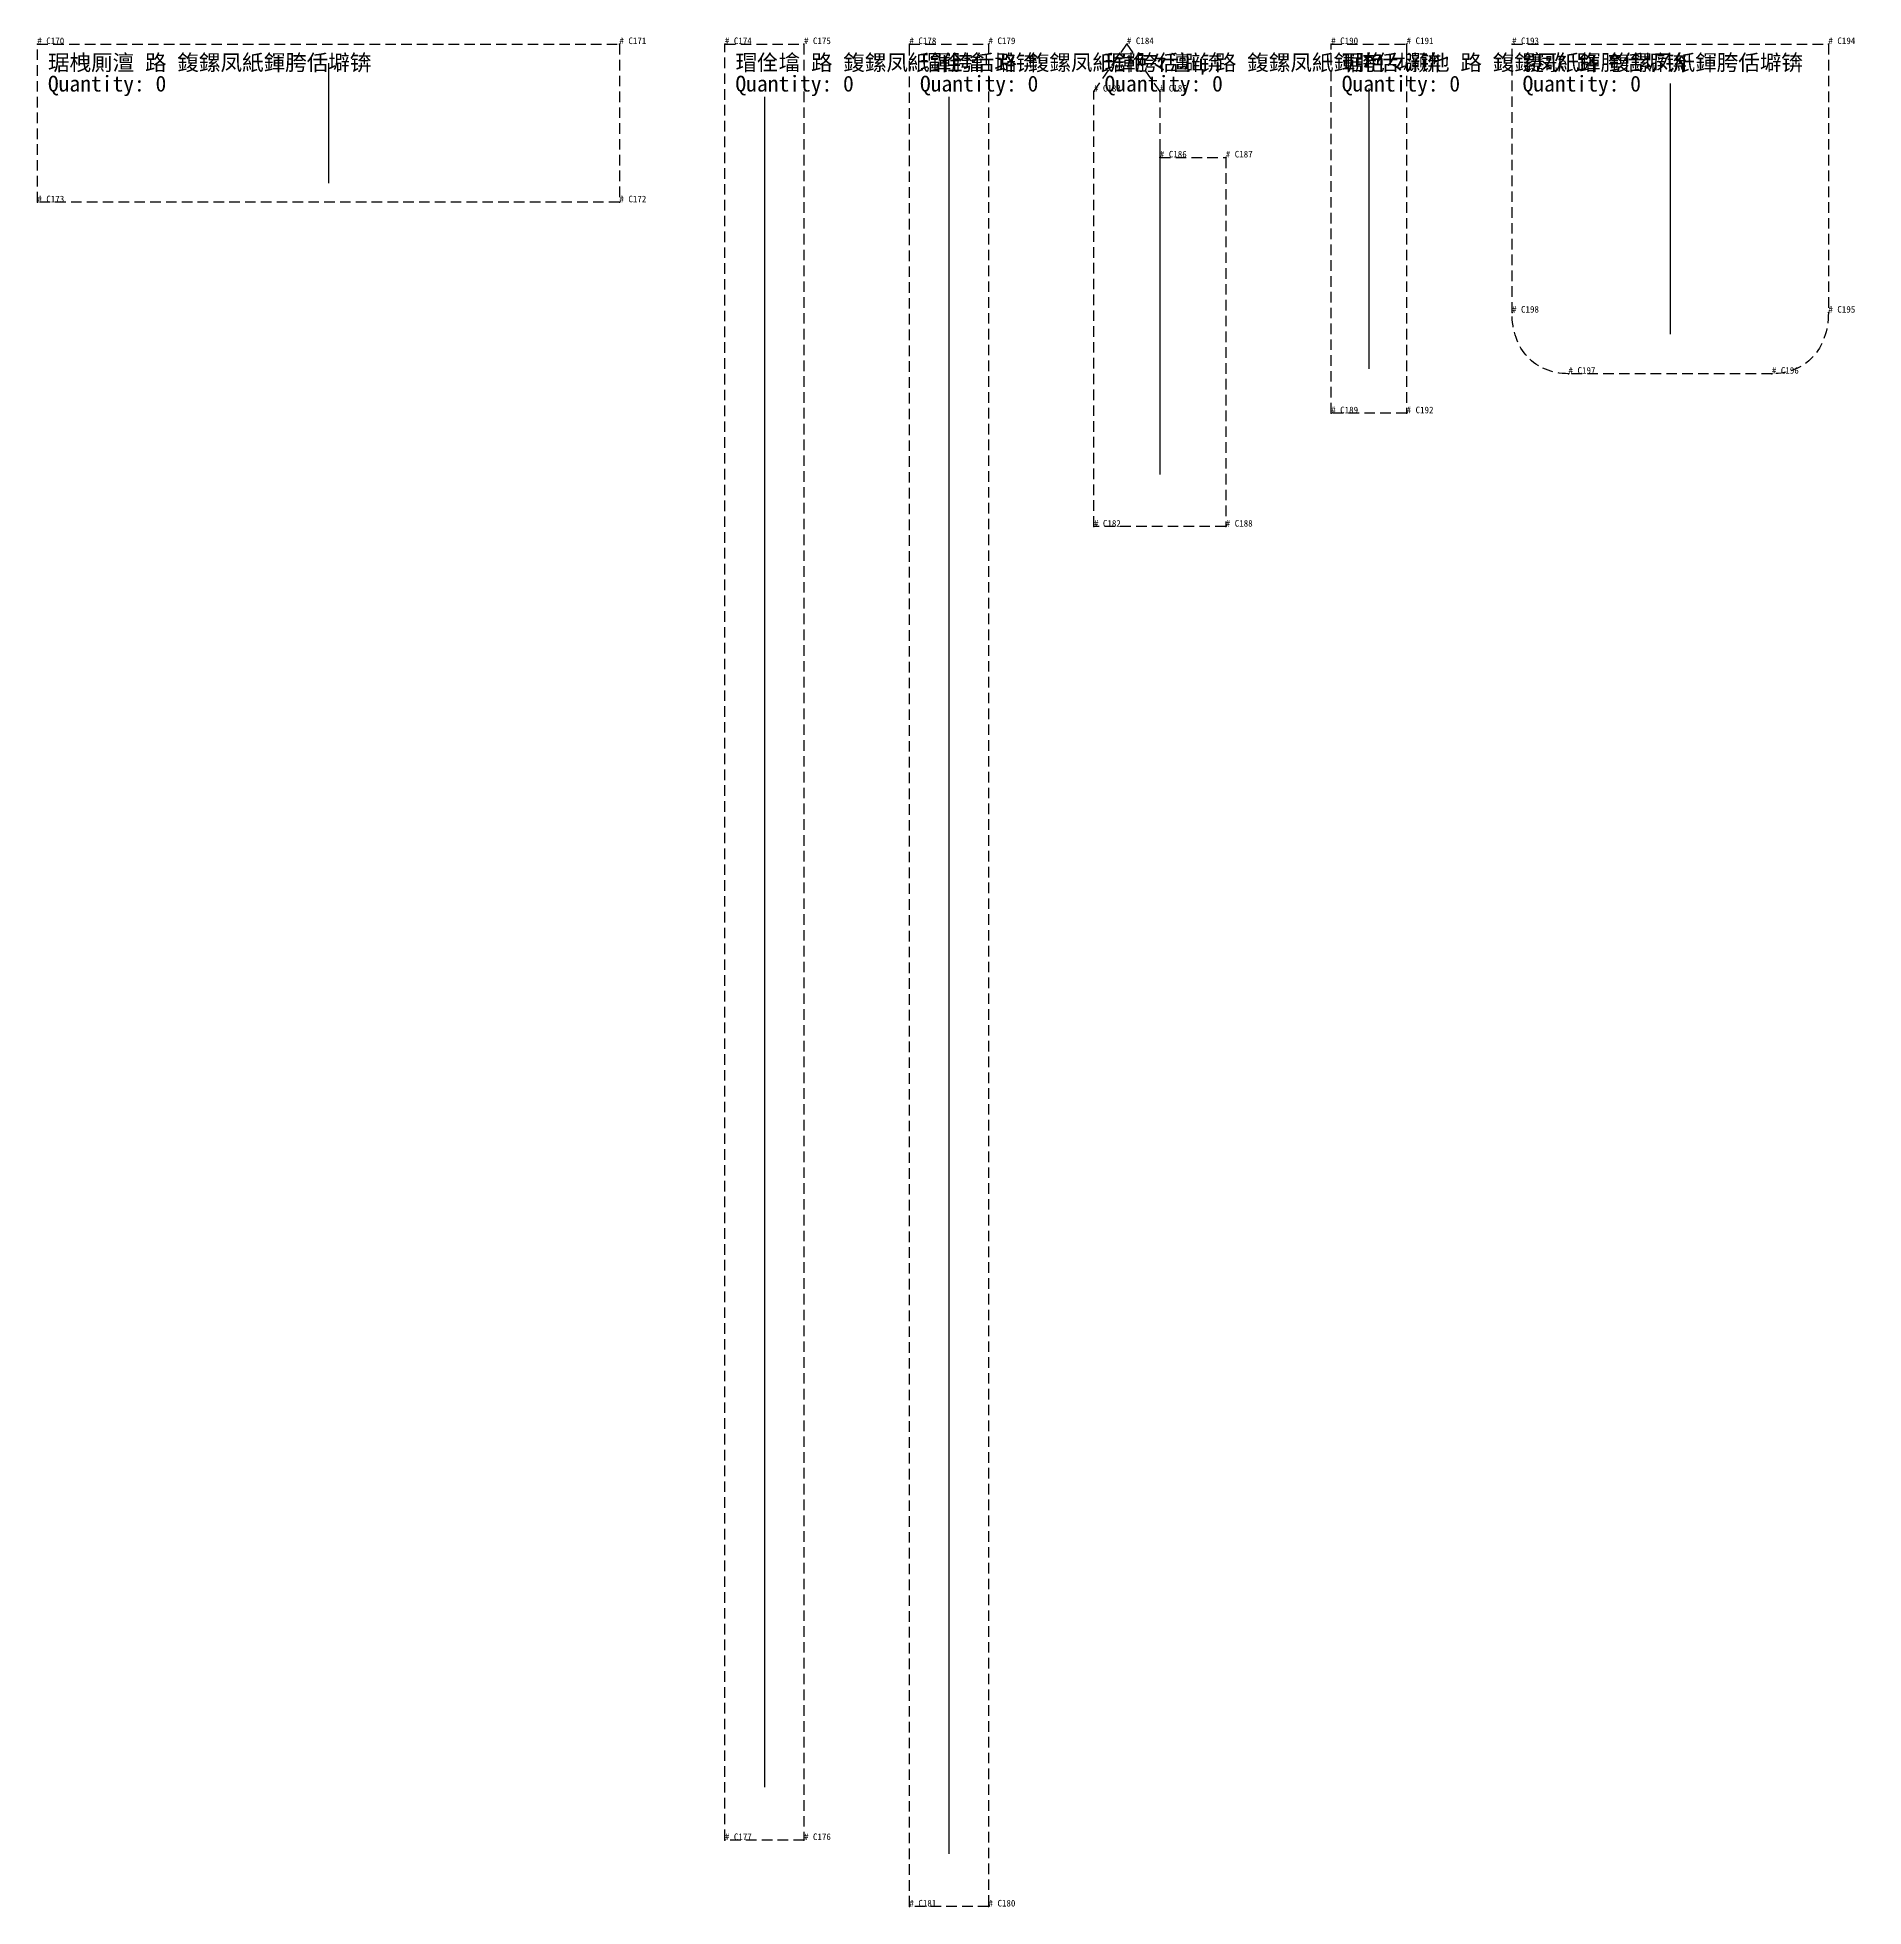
# Model space of a CAD drawing. Header units: millimetres. Extents: x 0 to 1565, y -2981 to 101.
# Drawn here: x 872 to 1565, y -2981 to -2272 of the extents above; entities that cross this region are included whole.
import ezdxf

# ---------------------------------------------------------------- set-up
doc = ezdxf.new("R2010")
doc.units = ezdxf.units.MM
doc.linetypes.add('DASHED', pattern=[6, 4, -2])
for name, color, linetype in [('1', 7, 'CONTINUOUS'), ('14', 7, 'DASHED'), ('15', 7, 'CONTINUOUS'), ('2', 7, 'CONTINUOUS'), ('7', 7, 'CONTINUOUS')]:
    doc.layers.add(name, color=color, linetype=linetype)
doc.styles.get("Standard").update_dxf_attribs({"font": 'simsun.ttf'})

# ---------------------------------------------------------------- blocks, each defined once
blk = doc.blocks.new('simon-cuff_NET')
at = {"layer": '14'}
for p, q in [((871.8158026589083, -2274.421961), (1092.6158026589083, -2274.421961)), ((871.8158026589083, -2334.421961), (871.8158026589083, -2274.421961)), ((1092.6158026589083, -2274.421961), (1092.6158026589083, -2334.421961)), ((1092.6158026589083, -2334.421961), (871.8158026589083, -2334.421961))]:
    blk.add_line(p, q, dxfattribs=at)
at = {"layer": '2'}
for p in [(871.8158026589083, -2274.421961), (1092.6158026589083, -2274.421961), (871.8158026589083, -2334.421961), (1092.6158026589083, -2334.421961)]:
    blk.add_point(p, dxfattribs=at)
at = {"layer": '7'}
blk.add_line((982.2158026589083, -2281.621961), (982.2158026589083, -2327.221961), dxfattribs=at)
at = {"layer": '1'}
blk.add_text('Quantity: 0', height=6, dxfattribs=at).set_placement((875.8158026589083, -2292.421961))
at = {"layer": '15'}
blk.add_text('琚栧厠澶 路 鍑鏍凤紙鍕胯佸壀锛', height=6, dxfattribs=at).set_placement((875.8158026589083, -2284.421961))
at = {"layer": '2'}
for s, p in [('# C170', (871.8158026589083, -2274.421961)), ('# C171', (1092.6158026589083, -2274.421961)), ('# C173', (871.8158026589083, -2334.421961)), ('# C172', (1092.6158026589083, -2334.421961))]:
    blk.add_text(s, height=2.5, dxfattribs=at).set_placement(p)
blk = doc.blocks.new('simon-frontRight-_8b2ef0ab')
at = {"layer": '14'}
for p, q in [((1132.6158026589083, -2274.421961), (1162.6158026589083, -2274.421961)), ((1132.6158026589083, -2955.521232917239), (1132.6158026589083, -2274.421961)), ((1162.6158026589083, -2274.421961), (1162.6158026589083, -2955.521232917239)), ((1162.6158026589083, -2955.521232917239), (1132.6158026589083, -2955.521232917239))]:
    blk.add_line(p, q, dxfattribs=at)
at = {"layer": '2'}
for p in [(1132.6158026589083, -2274.421961), (1162.6158026589083, -2274.421961), (1132.6158026589083, -2955.521232917239), (1162.6158026589083, -2955.521232917239)]:
    blk.add_point(p, dxfattribs=at)
at = {"layer": '7'}
blk.add_line((1147.6158026589083, -2294.421961), (1147.6158026589083, -2935.521232917239), dxfattribs=at)
at = {"layer": '1'}
blk.add_text('Quantity: 0', height=6, dxfattribs=at).set_placement((1136.6158026589083, -2292.421961))
at = {"layer": '15'}
blk.add_text('瑁佺墖 路 鍑鏍凤紙鍕胯佸壀锛', height=6, dxfattribs=at).set_placement((1136.6158026589083, -2284.421961))
at = {"layer": '2'}
for s, p in [('# C174', (1132.6158026589083, -2274.421961)), ('# C175', (1162.6158026589083, -2274.421961)), ('# C177', (1132.6158026589083, -2955.521232917239)), ('# C176', (1162.6158026589083, -2955.521232917239))]:
    blk.add_text(s, height=2.5, dxfattribs=at).set_placement(p)
blk = doc.blocks.new('simon-frontLeft-f_48a9bcf0')
at = {"layer": '14'}
for p, q in [((1202.6158026589083, -2274.421961), (1232.6158026589083, -2274.421961)), ((1202.6158026589083, -2980.7212329172394), (1202.6158026589083, -2274.421961)), ((1232.6158026589083, -2274.421961), (1232.6158026589083, -2980.7212329172394)), ((1232.6158026589083, -2980.7212329172394), (1202.6158026589083, -2980.7212329172394))]:
    blk.add_line(p, q, dxfattribs=at)
at = {"layer": '2'}
for p in [(1202.6158026589083, -2274.421961), (1232.6158026589083, -2274.421961), (1202.6158026589083, -2980.7212329172394), (1232.6158026589083, -2980.7212329172394)]:
    blk.add_point(p, dxfattribs=at)
at = {"layer": '7'}
blk.add_line((1217.6158026589083, -2294.421961), (1217.6158026589083, -2960.7212329172394), dxfattribs=at)
at = {"layer": '1'}
blk.add_text('Quantity: 0', height=6, dxfattribs=at).set_placement((1206.6158026589083, -2292.421961))
at = {"layer": '15'}
blk.add_text('瑁佺墖 路 鍑鏍凤紙鍕胯佸壀锛', height=6, dxfattribs=at).set_placement((1206.6158026589083, -2284.421961))
at = {"layer": '2'}
for s, p in [('# C178', (1202.6158026589083, -2274.421961)), ('# C179', (1232.6158026589083, -2274.421961)), ('# C181', (1202.6158026589083, -2980.7212329172394)), ('# C180', (1232.6158026589083, -2980.7212329172394))]:
    blk.add_text(s, height=2.5, dxfattribs=at).set_placement(p)
blk = doc.blocks.new('simon-slvPlktOverlap_NET')
at = {"layer": '14'}
for p, q in [((1272.6158026589083, -2292.421961), (1285.1158026589083, -2274.421961)), ((1285.1158026589083, -2274.421961), (1297.6158026589083, -2292.421961)), ((1272.6158026589083, -2457.4264721806203), (1272.6158026589083, -2292.421961)), ((1297.6158026589083, -2292.421961), (1297.6158026589083, -2317.421961)), ((1297.6158026589083, -2317.421961), (1322.6158026589083, -2317.421961)), ((1322.6158026589083, -2317.421961), (1322.6158026589083, -2457.4264721806203)), ((1322.6158026589083, -2457.4264721806203), (1272.6158026589083, -2457.4264721806203))]:
    blk.add_line(p, q, dxfattribs=at)
at = {"layer": '2'}
for p in [(1285.1158026589083, -2274.421961), (1272.6158026589083, -2292.421961), (1297.6158026589083, -2292.421961), (1297.6158026589083, -2317.421961), (1322.6158026589083, -2317.421961), (1272.6158026589083, -2457.4264721806203), (1322.6158026589083, -2457.4264721806203)]:
    blk.add_point(p, dxfattribs=at)
at = {"layer": '7'}
blk.add_line((1297.6158026589083, -2312.222502341674), (1297.6158026589083, -2437.625930838946), dxfattribs=at)
at = {"layer": '1'}
blk.add_text('Quantity: 0', height=6, dxfattribs=at).set_placement((1276.6158026589083, -2292.421961))
at = {"layer": '15'}
blk.add_text('琚栬々澶ц 路 鍑鏍凤紙鍕胯佸壀锛', height=6, dxfattribs=at).set_placement((1276.6158026589083, -2284.421961))
at = {"layer": '2'}
for s, p in [('# C184', (1285.1158026589083, -2274.421961)), ('# C183', (1272.6158026589083, -2292.421961)), ('# C185', (1297.6158026589083, -2292.421961)), ('# C186', (1297.6158026589083, -2317.421961)), ('# C187', (1322.6158026589083, -2317.421961)), ('# C182', (1272.6158026589083, -2457.4264721806203)), ('# C188', (1322.6158026589083, -2457.4264721806203))]:
    blk.add_text(s, height=2.5, dxfattribs=at).set_placement(p)
blk = doc.blocks.new('simon-slvPlktUnderlap_NET')
at = {"layer": '14'}
for p, q in [((1362.6158026589083, -2414.421961), (1362.6158026589083, -2274.421961)), ((1362.6158026589083, -2274.421961), (1391.2158026589082, -2274.421961)), ((1391.2158026589082, -2274.421961), (1391.2158026589082, -2414.421961)), ((1391.2158026589082, -2414.421961), (1362.6158026589083, -2414.421961))]:
    blk.add_line(p, q, dxfattribs=at)
at = {"layer": '2'}
for p in [(1362.6158026589083, -2274.421961), (1391.2158026589082, -2274.421961), (1362.6158026589083, -2414.421961), (1391.2158026589082, -2414.421961)]:
    blk.add_point(p, dxfattribs=at)
at = {"layer": '7'}
blk.add_line((1376.9158026589082, -2291.221961), (1376.9158026589082, -2397.621961), dxfattribs=at)
at = {"layer": '1'}
blk.add_text('Quantity: 0', height=6, dxfattribs=at).set_placement((1366.6158026589083, -2292.421961))
at = {"layer": '15'}
blk.add_text('琚栬々灏忚 路 鍑鏍凤紙鍕胯佸壀锛', height=6, dxfattribs=at).set_placement((1366.6158026589083, -2284.421961))
at = {"layer": '2'}
for s, p in [('# C190', (1362.6158026589083, -2274.421961)), ('# C191', (1391.2158026589082, -2274.421961)), ('# C189', (1362.6158026589083, -2414.421961)), ('# C192', (1391.2158026589082, -2414.421961))]:
    blk.add_text(s, height=2.5, dxfattribs=at).set_placement(p)
blk = doc.blocks.new('shirt-chest-pocket_NET')
at = {"layer": '14'}
for p, q in [((1431.2158026589082, -2274.421961), (1551.2158026589082, -2274.421961)), ((1431.2158026589082, -2376.2738128518517), (1431.2158026589082, -2274.421961)), ((1551.2158026589082, -2274.421961), (1551.2158026589082, -2376.2738128518517)), ((1529.7872312303368, -2399.421961), (1452.6443740874795, -2399.421961))]:
    blk.add_line(p, q, dxfattribs=at)
for points in [[(1452.6443740874795, -2399.421961), (1439.7872312303368, -2399.421961), (1431.2158026589082, -2390.162701740741), (1431.2158026589082, -2376.2738128518517)], [(1551.2158026589082, -2376.2738128518517), (1551.2158026589082, -2390.162701740741), (1542.6443740874795, -2399.421961), (1529.7872312303368, -2399.421961)]]:
    blk.add_open_spline(points, degree=3, dxfattribs=at)
at = {"layer": '2'}
for p in [(1431.2158026589082, -2274.421961), (1551.2158026589082, -2274.421961), (1431.2158026589082, -2376.2738128518517), (1551.2158026589082, -2376.2738128518517), (1452.6443740874795, -2399.421961), (1529.7872312303368, -2399.421961)]:
    blk.add_point(p, dxfattribs=at)
at = {"layer": '7'}
blk.add_line((1491.2158026589082, -2289.421961), (1491.2158026589082, -2384.421961), dxfattribs=at)
at = {"layer": '1'}
blk.add_text('Quantity: 0', height=6, dxfattribs=at).set_placement((1435.2158026589082, -2292.421961))
at = {"layer": '15'}
blk.add_text('鑳歌 路 鍑鏍凤紙鍕胯佸壀锛', height=6, dxfattribs=at).set_placement((1435.2158026589082, -2284.421961))
at = {"layer": '2'}
for s, p in [('# C193', (1431.2158026589082, -2274.421961)), ('# C194', (1551.2158026589082, -2274.421961)), ('# C198', (1431.2158026589082, -2376.2738128518517)), ('# C195', (1551.2158026589082, -2376.2738128518517)), ('# C197', (1452.6443740874795, -2399.421961)), ('# C196', (1529.7872312303368, -2399.421961))]:
    blk.add_text(s, height=2.5, dxfattribs=at).set_placement(p)

msp = doc.modelspace()

# ---------------------------------------------------------------- block references
for name in ['simon-cuff_NET', 'simon-frontRight-_8b2ef0ab', 'simon-frontLeft-f_48a9bcf0', 'simon-slvPlktOverlap_NET', 'simon-slvPlktUnderlap_NET', 'shirt-chest-pocket_NET']:
    msp.add_blockref(name, (0, 0))

doc.saveas('drawing.dxf')
